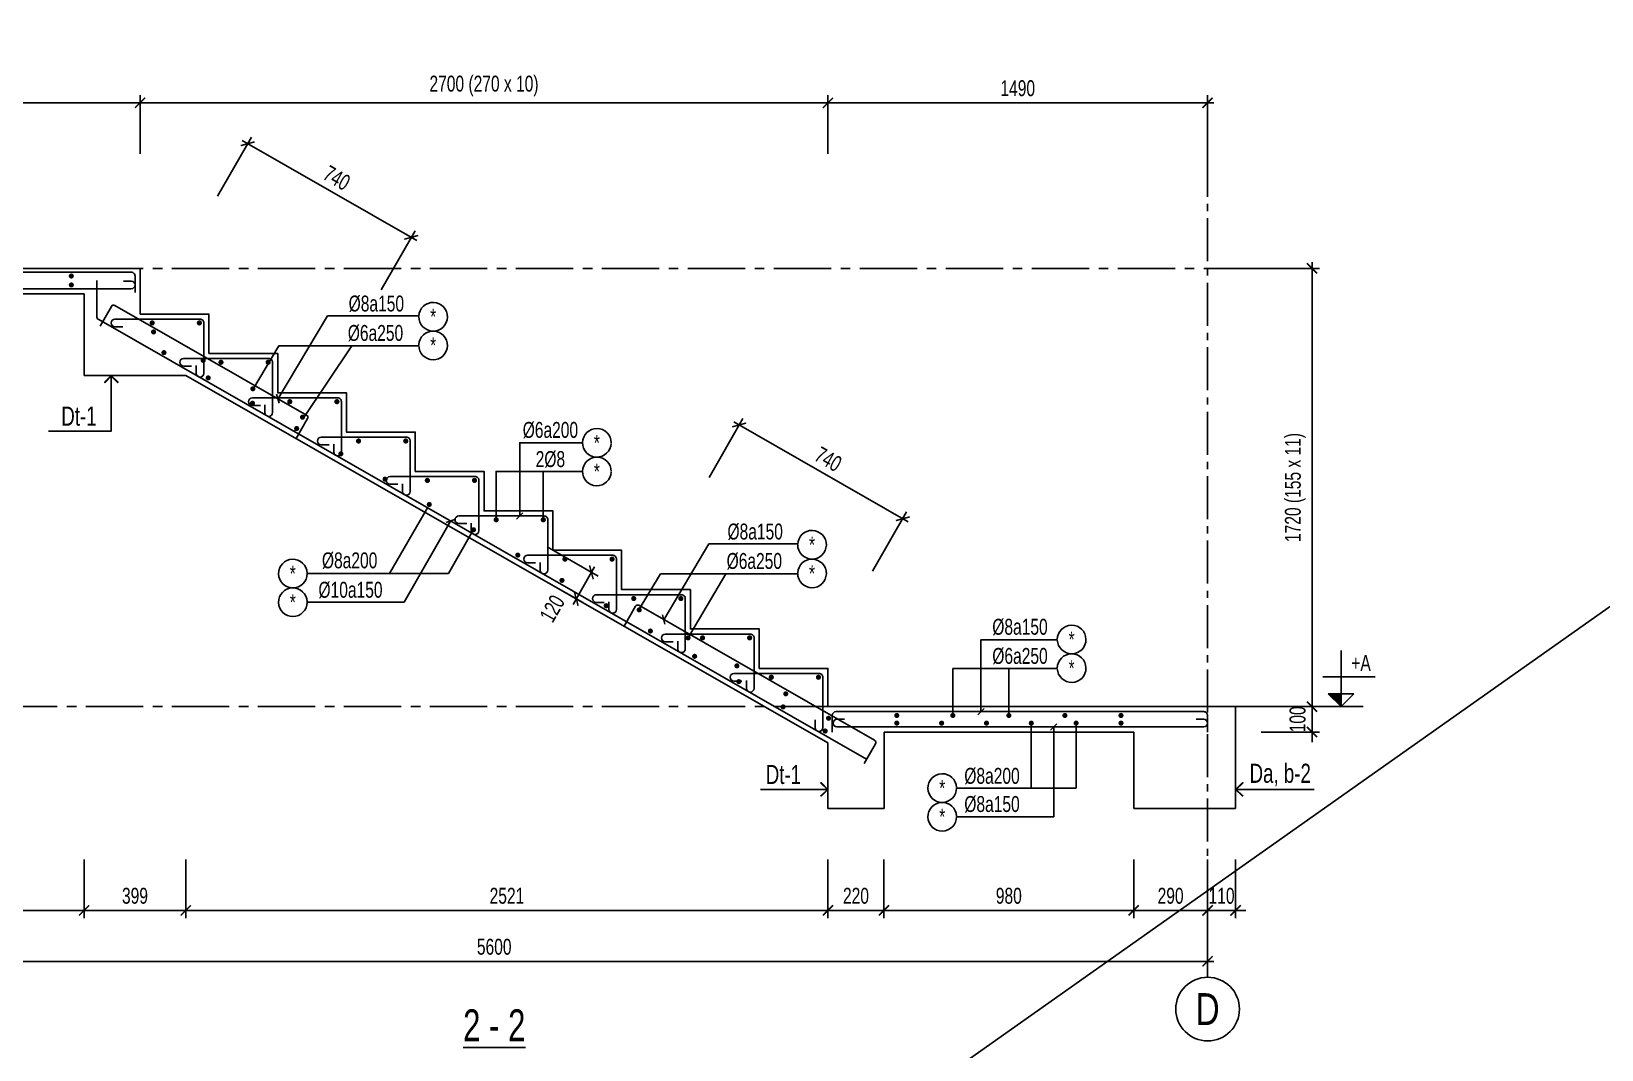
# Model space of a CAD drawing. Header units: millimetres. Extents: x -77370 to 109412, y -14880 to 214694.
# Drawn here: x 6216 to 18542, y 115940 to 123934 of the extents above; entities that cross this region are included whole.
import ezdxf
from ezdxf.enums import TextEntityAlignment as Align

# ---------------------------------------------------------------- set-up
doc = ezdxf.new("R2010")
doc.units = ezdxf.units.MM
doc.header["$LTSCALE"] = 300
doc.header["$MEASUREMENT"] = 0
doc.header["$PDMODE"] = 66
doc.linetypes.add('CENTER2', pattern=[1.125, 0.75, -0.125, 0.125, -0.125])
doc.layers.get('0').update_dxf_attribs({"linetype": 'CONTINUOUS'})
doc.layers.get('DEFPOINTS').update_dxf_attribs({"linetype": 'CONTINUOUS'})
for name, color, linetype in [('CDC.01.AXIS', 160, 'CENTER2'), ('CDC.02.DIM', 1, 'CONTINUOUS'), ('CDC.03.BORDER', 3, 'CONTINUOUS'), ('CDC.05.STEEL', 4, 'CONTINUOUS'), ('CDC.06.TEXT', 2, 'CONTINUOUS'), ('CDC.11.NOTE', 8, 'CONTINUOUS'), ('CDC.14.STEELNUM', 2, 'CONTINUOUS'), ('KCS_DIM', 1, 'CONTINUOUS'), ('KCS_SNODE', 6, 'CONTINUOUS')]:
    doc.layers.add(name, color=color, linetype=linetype)
doc.layers.add('KCS_Plotter', color=11, linetype='CONTINUOUS', plot=False)
doc.styles.add('KCS_BIGTEXT', font='arial.ttf', dxfattribs={"width": 0.7})
doc.styles.add('KCS_SMTEXT', font='arial.ttf', dxfattribs={"width": 0.7})
doc.styles.add('SMTEXT', font='arial.ttf', dxfattribs={"width": 0.7})
doc.dimstyles.new('KCS_DIM25', dxfattribs={"dimscale": 2, "dimtxt": 62.5, "dimasz": 40, "dimexe": 30, "dimexo": 0, "dimgap": 25, "dimtad": 1, "dimdec": 0, "dimlfac": 0.5, "dimzin": 13, "dimdsep": 46, "dimtxsty": 'KCS_SMTEXT', "dimblk": 'ARCHTICK', "dimcen": 0, "dimdle": 25, "dimclrd": 1, "dimclre": 1, "dimclrt": 2, "dimadec": 0, "dimazin": 0, "dimtfac": 1, "dimtdec": 0, "dimtix": 1, "dimtmove": 2, "dimatfit": 3, "dimfxl": 1, "dimtolj": 1, "dimtzin": 13, "dimarcsym": 0})

# ---------------------------------------------------------------- blocks, each defined once
blk = doc.blocks.new('_ArchTick')
at = {"color": 0, "linetype": 'ByBlock', "const_width": 0.15}
blk.add_lwpolyline([(-0.5, -0.5), (0.5, 0.5)], dxfattribs=at)
blk = doc.blocks.new('*D269')
at = {"layer": 'CDC.02.DIM', "color": 1, "lineweight": -2, "transparency": 16777216}
for p, q in [((15869, 122073), (16329, 122073)), ((16269, 122123), (16269, 118583)), ((15869, 118633), (16329, 118633))]:
    blk.add_line(p, q, dxfattribs=at)
at = {"layer": 'DEFPOINTS', "color": 0, "transparency": 16777216}
for p in [(15869, 122073, 0), (15869, 118633), (16269, 118633)]:
    blk.add_point(p, dxfattribs=at)
at = {"layer": 'CDC.02.DIM', "color": 1, "lineweight": -2, "transparency": 16777216, "xscale": 80, "yscale": 80, "zscale": 80}
for p, rotation in [((16269, 122073), 90), ((16269, 118633), 270)]:
    blk.add_blockref('_ArchTick', p, dxfattribs=dict(at, rotation=rotation))
at = {"layer": 'CDC.02.DIM', "color": 2, "transparency": 16777216, "insert": (16137, 120353), "char_height": 125, "attachment_point": 5, "rotation": 90, "style": 'KCS_SMTEXT'}
blk.add_mtext('\\A1;1720 (155 x 11)', dxfattribs=at)
blk = doc.blocks.new('*D270')
at = {"layer": 'CDC.02.DIM', "color": 1, "lineweight": -2, "transparency": 16777216}
for p, q in [((7069, 122973), (7069, 123433)), ((12469, 122973), (12469, 123433)), ((12519, 123373), (7019, 123373))]:
    blk.add_line(p, q, dxfattribs=at)
at = {"layer": 'DEFPOINTS', "color": 0, "transparency": 16777216}
for p in [(7069, 123373), (7069, 122973), (12469, 122973)]:
    blk.add_point(p, dxfattribs=at)
at = {"layer": 'CDC.02.DIM', "color": 1, "lineweight": -2, "transparency": 16777216, "xscale": 80, "yscale": 80, "zscale": 80, "rotation": 180}
blk.add_blockref('_ArchTick', (7069, 123373), dxfattribs=at)
at = {"layer": 'CDC.02.DIM', "color": 1, "lineweight": -2, "transparency": 16777216, "xscale": 80, "yscale": 80, "zscale": 80}
blk.add_blockref('_ArchTick', (12469, 123373), dxfattribs=at)
at = {"layer": 'CDC.02.DIM', "color": 2, "transparency": 16777216, "insert": (9769, 123505), "char_height": 125, "attachment_point": 5, "style": 'KCS_SMTEXT'}
blk.add_mtext('\\A1;2700 (270 x 10)', dxfattribs=at)
blk = doc.blocks.new('*D271')
at = {"layer": 'CDC.02.DIM', "color": 1, "lineweight": -2, "transparency": 16777216}
for p, q in [((4249, 122973), (4249, 123433)), ((7069, 122973), (7069, 123433)), ((7119, 123373), (4199, 123373))]:
    blk.add_line(p, q, dxfattribs=at)
at = {"layer": 'DEFPOINTS', "color": 0, "transparency": 16777216}
for p in [(4249, 123373), (4249, 122973), (7069, 122973)]:
    blk.add_point(p, dxfattribs=at)
at = {"layer": 'CDC.02.DIM', "color": 1, "lineweight": -2, "transparency": 16777216, "xscale": 80, "yscale": 80, "zscale": 80, "rotation": 180}
blk.add_blockref('_ArchTick', (4249, 123373), dxfattribs=at)
at = {"layer": 'CDC.02.DIM', "color": 1, "lineweight": -2, "transparency": 16777216, "xscale": 80, "yscale": 80, "zscale": 80}
blk.add_blockref('_ArchTick', (7069, 123373), dxfattribs=at)
at = {"layer": 'CDC.02.DIM', "color": 2, "transparency": 16777216, "insert": (5659, 123487), "char_height": 125, "attachment_point": 5, "style": 'KCS_SMTEXT'}
blk.add_mtext('\\A1;1410', dxfattribs=at)
blk = doc.blocks.new('*D272')
at = {"layer": 'CDC.02.DIM', "color": 1, "lineweight": -2, "transparency": 16777216}
for p, q in [((7678, 122639), (7944, 123104)), ((9242, 122292), (7870, 123077)), ((8962, 121904), (9228, 122369))]:
    blk.add_line(p, q, dxfattribs=at)
at = {"layer": 'DEFPOINTS', "color": 0, "transparency": 16777216}
for p in [(7914, 123052), (7678, 122639), (8962, 121904)]:
    blk.add_point(p, dxfattribs=at)
at = {"layer": 'CDC.02.DIM', "color": 1, "lineweight": -2, "transparency": 16777216, "xscale": 80, "yscale": 80, "zscale": 80}
for p, rotation in [((7914, 123052), 150.2135849573718), ((9198, 122317), 330.2135849573718)]:
    blk.add_blockref('_ArchTick', p, dxfattribs=dict(at, rotation=rotation))
at = {"layer": 'CDC.02.DIM', "color": 2, "transparency": 16777216, "insert": (8613, 122783), "char_height": 125, "attachment_point": 5, "rotation": 330.2136, "style": 'KCS_SMTEXT'}
blk.add_mtext('\\A1;740', dxfattribs=at)
blk = doc.blocks.new('*D273')
at = {"layer": 'CDC.02.DIM', "color": 1, "lineweight": -2, "transparency": 16777216}
for p, q in [((11536, 120431), (11802, 120896)), ((13100, 120084), (11729, 120869)), ((12820, 119696), (13086, 120161))]:
    blk.add_line(p, q, dxfattribs=at)
at = {"layer": 'DEFPOINTS', "color": 0, "transparency": 16777216}
for p in [(11772, 120844), (11536, 120431), (12820, 119696)]:
    blk.add_point(p, dxfattribs=at)
at = {"layer": 'CDC.02.DIM', "color": 1, "lineweight": -2, "transparency": 16777216, "xscale": 80, "yscale": 80, "zscale": 80}
for p, rotation in [((11772, 120844), 150.2135849573718), ((13057, 120108), 330.2135849573718)]:
    blk.add_blockref('_ArchTick', p, dxfattribs=dict(at, rotation=rotation))
at = {"layer": 'CDC.02.DIM', "color": 2, "transparency": 16777216, "insert": (12471, 120575), "char_height": 125, "attachment_point": 5, "rotation": 330.2136, "style": 'KCS_SMTEXT'}
blk.add_mtext('\\A1;740', dxfattribs=at)
blk = doc.blocks.new('*D274')
at = {"layer": 'CDC.02.DIM', "color": 1, "lineweight": -2, "transparency": 16777216}
for p, q in [((10264, 119886), (10664, 119657)), ((10637, 119731), (10468, 119435)), ((10145, 119678), (10545, 119449))]:
    blk.add_line(p, q, dxfattribs=at)
at = {"layer": 'DEFPOINTS', "color": 0, "transparency": 16777216}
for p in [(10264, 119886), (10145, 119678), (10493, 119479)]:
    blk.add_point(p, dxfattribs=at)
at = {"layer": 'CDC.02.DIM', "color": 1, "lineweight": -2, "transparency": 16777216, "xscale": 80, "yscale": 80, "zscale": 80}
for p, rotation in [((10612, 119687), 60.2135849540615), ((10493, 119479), 240.2135849540614)]:
    blk.add_blockref('_ArchTick', p, dxfattribs=dict(at, rotation=rotation))
at = {"layer": 'CDC.02.DIM', "color": 2, "transparency": 16777216, "insert": (10305, 119402), "char_height": 125, "attachment_point": 5, "rotation": 60.2136, "style": 'KCS_SMTEXT'}
blk.add_mtext('\\A1;120', dxfattribs=at)
blk = doc.blocks.new('*D275')
at = {"layer": 'CDC.02.DIM', "color": 1, "lineweight": -2, "transparency": 16777216}
for p, q in [((12469, 122973), (12469, 123433)), ((15449, 122973), (15449, 123433)), ((12419, 123373), (15499, 123373))]:
    blk.add_line(p, q, dxfattribs=at)
at = {"layer": 'DEFPOINTS', "color": 0, "transparency": 16777216}
for p in [(15449, 123373), (12469, 122973), (15449, 122973)]:
    blk.add_point(p, dxfattribs=at)
at = {"layer": 'CDC.02.DIM', "color": 1, "lineweight": -2, "transparency": 16777216, "xscale": 80, "yscale": 80, "zscale": 80, "rotation": 180}
blk.add_blockref('_ArchTick', (12469, 123373), dxfattribs=at)
at = {"layer": 'CDC.02.DIM', "color": 1, "lineweight": -2, "transparency": 16777216, "xscale": 80, "yscale": 80, "zscale": 80}
blk.add_blockref('_ArchTick', (15449, 123373), dxfattribs=at)
at = {"layer": 'CDC.02.DIM', "color": 2, "transparency": 16777216, "insert": (13959, 123487), "char_height": 125, "attachment_point": 5, "style": 'KCS_SMTEXT'}
blk.add_mtext('\\A1;1490', dxfattribs=at)
blk = doc.blocks.new('*D276')
at = {"layer": 'CDC.02.DIM', "color": 1, "lineweight": -2, "transparency": 16777216}
for p, q in [((7428, 117433), (7428, 116973)), ((12469, 117433), (12469, 116973)), ((7378, 117033), (12519, 117033))]:
    blk.add_line(p, q, dxfattribs=at)
at = {"layer": 'DEFPOINTS', "color": 0, "transparency": 16777216}
for p in [(7428, 117433), (12469, 117433), (12469, 117033)]:
    blk.add_point(p, dxfattribs=at)
at = {"layer": 'CDC.02.DIM', "color": 1, "lineweight": -2, "transparency": 16777216, "xscale": 80, "yscale": 80, "zscale": 80, "rotation": 180}
blk.add_blockref('_ArchTick', (7428, 117033), dxfattribs=at)
at = {"layer": 'CDC.02.DIM', "color": 1, "lineweight": -2, "transparency": 16777216, "xscale": 80, "yscale": 80, "zscale": 80}
blk.add_blockref('_ArchTick', (12469, 117033), dxfattribs=at)
at = {"layer": 'CDC.02.DIM', "color": 2, "transparency": 16777216, "insert": (9949, 117147), "char_height": 125, "attachment_point": 5, "style": 'KCS_SMTEXT'}
blk.add_mtext('\\A1;2521', dxfattribs=at)
blk = doc.blocks.new('*D277')
at = {"layer": 'CDC.02.DIM', "color": 1, "lineweight": -2, "transparency": 16777216}
for p, q in [((6629, 117433), (6629, 116973)), ((7428, 117433), (7428, 116973)), ((7478, 117033), (6579, 117033))]:
    blk.add_line(p, q, dxfattribs=at)
at = {"layer": 'DEFPOINTS', "color": 0, "transparency": 16777216}
for p in [(6629, 117433), (7428, 117433), (6629, 117033)]:
    blk.add_point(p, dxfattribs=at)
at = {"layer": 'CDC.02.DIM', "color": 1, "lineweight": -2, "transparency": 16777216, "xscale": 80, "yscale": 80, "zscale": 80, "rotation": 180}
blk.add_blockref('_ArchTick', (6629, 117033), dxfattribs=at)
at = {"layer": 'CDC.02.DIM', "color": 1, "lineweight": -2, "transparency": 16777216, "xscale": 80, "yscale": 80, "zscale": 80}
blk.add_blockref('_ArchTick', (7428, 117033), dxfattribs=at)
at = {"layer": 'CDC.02.DIM', "color": 2, "transparency": 16777216, "insert": (7029, 117147), "char_height": 125, "attachment_point": 5, "style": 'KCS_SMTEXT'}
blk.add_mtext('\\A1;399', dxfattribs=at)
blk = doc.blocks.new('*D278')
at = {"layer": 'CDC.02.DIM', "color": 1, "lineweight": -2, "transparency": 16777216}
for p, q in [((12469, 117433), (12469, 116973)), ((12909, 117433), (12909, 116973)), ((12959, 117033), (12419, 117033))]:
    blk.add_line(p, q, dxfattribs=at)
at = {"layer": 'DEFPOINTS', "color": 0, "transparency": 16777216}
for p in [(12469, 117433), (12909, 117433), (12469, 117033)]:
    blk.add_point(p, dxfattribs=at)
at = {"layer": 'CDC.02.DIM', "color": 1, "lineweight": -2, "transparency": 16777216, "xscale": 80, "yscale": 80, "zscale": 80, "rotation": 180}
blk.add_blockref('_ArchTick', (12469, 117033), dxfattribs=at)
at = {"layer": 'CDC.02.DIM', "color": 1, "lineweight": -2, "transparency": 16777216, "xscale": 80, "yscale": 80, "zscale": 80}
blk.add_blockref('_ArchTick', (12909, 117033), dxfattribs=at)
at = {"layer": 'CDC.02.DIM', "color": 2, "transparency": 16777216, "insert": (12689, 117147), "char_height": 125, "attachment_point": 5, "style": 'KCS_SMTEXT'}
blk.add_mtext('\\A1;220', dxfattribs=at)
blk = doc.blocks.new('*D279')
at = {"layer": 'CDC.02.DIM', "color": 1, "lineweight": -2, "transparency": 16777216}
for p, q in [((15449, 117433), (15449, 116973)), ((15669, 117433), (15669, 116973)), ((15449, 117033), (15369, 117033)), ((15449, 117033), (15669, 117033)), ((15669, 117033), (15749, 117033))]:
    blk.add_line(p, q, dxfattribs=at)
at = {"layer": 'DEFPOINTS', "color": 0, "transparency": 16777216}
for p in [(15449, 117433), (15669, 117433), (15669, 117033)]:
    blk.add_point(p, dxfattribs=at)
at = {"layer": 'CDC.02.DIM', "color": 1, "lineweight": -2, "transparency": 16777216, "xscale": 80, "yscale": 80, "zscale": 80}
blk.add_blockref('_ArchTick', (15449, 117033), dxfattribs=at)
at = {"layer": 'CDC.02.DIM', "color": 1, "lineweight": -2, "transparency": 16777216, "xscale": 80, "yscale": 80, "zscale": 80, "rotation": 180}
blk.add_blockref('_ArchTick', (15669, 117033), dxfattribs=at)
at = {"layer": 'CDC.02.DIM', "color": 2, "transparency": 16777216, "insert": (15559, 117147), "char_height": 125, "attachment_point": 5, "style": 'KCS_SMTEXT'}
blk.add_mtext('\\A1;110', dxfattribs=at)
blk = doc.blocks.new('*D280')
at = {"layer": 'CDC.02.DIM', "color": 1, "lineweight": -2, "transparency": 16777216}
for p, q in [((14869, 117433), (14869, 116973)), ((15449, 117433), (15449, 116973)), ((15499, 117033), (14819, 117033))]:
    blk.add_line(p, q, dxfattribs=at)
at = {"layer": 'DEFPOINTS', "color": 0, "transparency": 16777216}
for p in [(14869, 117433), (15449, 117433), (14869, 117033)]:
    blk.add_point(p, dxfattribs=at)
at = {"layer": 'CDC.02.DIM', "color": 1, "lineweight": -2, "transparency": 16777216, "xscale": 80, "yscale": 80, "zscale": 80, "rotation": 180}
blk.add_blockref('_ArchTick', (14869, 117033), dxfattribs=at)
at = {"layer": 'CDC.02.DIM', "color": 1, "lineweight": -2, "transparency": 16777216, "xscale": 80, "yscale": 80, "zscale": 80}
blk.add_blockref('_ArchTick', (15449, 117033), dxfattribs=at)
at = {"layer": 'CDC.02.DIM', "color": 2, "transparency": 16777216, "insert": (15159, 117147), "char_height": 125, "attachment_point": 5, "style": 'KCS_SMTEXT'}
blk.add_mtext('\\A1;290', dxfattribs=at)
blk = doc.blocks.new('*D283')
at = {"layer": 'CDC.02.DIM', "color": 1, "lineweight": -2, "transparency": 16777216}
for p, q in [((12909, 117433), (12909, 116973)), ((14869, 117433), (14869, 116973)), ((14919, 117033), (12859, 117033))]:
    blk.add_line(p, q, dxfattribs=at)
at = {"layer": 'DEFPOINTS', "color": 0, "transparency": 16777216}
for p in [(12909, 117433, 0), (14869, 117433, 0), (12909, 117033)]:
    blk.add_point(p, dxfattribs=at)
at = {"layer": 'CDC.02.DIM', "color": 1, "lineweight": -2, "transparency": 16777216, "xscale": 80, "yscale": 80, "zscale": 80, "rotation": 180}
blk.add_blockref('_ArchTick', (12909, 117033), dxfattribs=at)
at = {"layer": 'CDC.02.DIM', "color": 1, "lineweight": -2, "transparency": 16777216, "xscale": 80, "yscale": 80, "zscale": 80}
blk.add_blockref('_ArchTick', (14869, 117033), dxfattribs=at)
at = {"layer": 'CDC.02.DIM', "color": 2, "transparency": 16777216, "insert": (13889, 117147), "char_height": 125, "attachment_point": 5, "style": 'KCS_SMTEXT'}
blk.add_mtext('\\A1;980', dxfattribs=at)
blk = doc.blocks.new('*D285')
at = {"layer": 'CDC.02.DIM', "color": 1, "lineweight": -2, "transparency": 16777216}
for p, q in [((4689, 117433), (4689, 116973)), ((6629, 117433), (6629, 116973)), ((4639, 117033), (6679, 117033))]:
    blk.add_line(p, q, dxfattribs=at)
at = {"layer": 'DEFPOINTS', "color": 0, "transparency": 16777216}
for p in [(4689, 117433), (6629, 117433), (6629, 117033)]:
    blk.add_point(p, dxfattribs=at)
at = {"layer": 'CDC.02.DIM', "color": 1, "lineweight": -2, "transparency": 16777216, "xscale": 80, "yscale": 80, "zscale": 80, "rotation": 180}
blk.add_blockref('_ArchTick', (4689, 117033), dxfattribs=at)
at = {"layer": 'CDC.02.DIM', "color": 1, "lineweight": -2, "transparency": 16777216, "xscale": 80, "yscale": 80, "zscale": 80}
blk.add_blockref('_ArchTick', (6629, 117033), dxfattribs=at)
at = {"layer": 'CDC.02.DIM', "color": 2, "transparency": 16777216, "insert": (5659, 117147), "char_height": 125, "attachment_point": 5, "style": 'KCS_SMTEXT'}
blk.add_mtext('\\A1;970', dxfattribs=at)
blk = doc.blocks.new('ThepBacThang 2')
at = {"layer": 'CDC.05.STEEL'}
blk.add_lwpolyline([(100, -405), (100, -465, -1), (40, -465), (40, -70, -0.414214), (70, -40), (738, -40, -1), (738, -100), (676, -100)], format="xyb", dxfattribs=at)
at = {"layer": 'KCS_SNODE', "const_width": 20}
for points in [[(70, -61, -1), (80, -79, -1)], [(440, -61, -1), (450, -79, -1)]]:
    blk.add_lwpolyline(points, format="xyb", close=True, dxfattribs=at)
blk = doc.blocks.new('*D288')
at = {"layer": 'CDC.02.DIM', "color": 1, "lineweight": -2, "transparency": 16777216}
for p, q in [((16269, 118633), (16269, 118713)), ((15869, 118633), (16329, 118633)), ((16269, 118433), (16269, 118633)), ((15869, 118433), (16329, 118433)), ((16269, 118433), (16269, 118353))]:
    blk.add_line(p, q, dxfattribs=at)
at = {"layer": 'DEFPOINTS', "color": 0, "transparency": 16777216}
for p in [(15869, 118633, 0), (16269, 118633), (15869, 118433, 0)]:
    blk.add_point(p, dxfattribs=at)
at = {"layer": 'CDC.02.DIM', "color": 1, "lineweight": -2, "transparency": 16777216, "xscale": 80, "yscale": 80, "zscale": 80}
for p, rotation in [((16269, 118633), 270), ((16269, 118433), 90)]:
    blk.add_blockref('_ArchTick', p, dxfattribs=dict(at, rotation=rotation))
at = {"layer": 'CDC.02.DIM', "color": 2, "transparency": 16777216, "insert": (16156, 118533), "char_height": 125, "attachment_point": 5, "rotation": 90, "style": 'KCS_SMTEXT'}
blk.add_mtext('\\A1;100', dxfattribs=at)
blk = doc.blocks.new('*D290')
at = {"layer": 'CDC.02.DIM', "color": 1, "lineweight": -2, "transparency": 16777216}
for p, q in [((4249, 117433), (4249, 116573)), ((15449, 117433), (15449, 116573)), ((15499, 116633), (4199, 116633))]:
    blk.add_line(p, q, dxfattribs=at)
at = {"layer": 'DEFPOINTS', "color": 0, "transparency": 16777216}
for p in [(4249, 117433, 0), (15449, 117433, 0), (4249, 116633)]:
    blk.add_point(p, dxfattribs=at)
at = {"layer": 'CDC.02.DIM', "color": 1, "lineweight": -2, "transparency": 16777216, "xscale": 80, "yscale": 80, "zscale": 80, "rotation": 180}
blk.add_blockref('_ArchTick', (4249, 116633), dxfattribs=at)
at = {"layer": 'CDC.02.DIM', "color": 1, "lineweight": -2, "transparency": 16777216, "xscale": 80, "yscale": 80, "zscale": 80}
blk.add_blockref('_ArchTick', (15449, 116633), dxfattribs=at)
at = {"layer": 'CDC.02.DIM', "color": 2, "transparency": 16777216, "insert": (9849, 116747), "char_height": 125, "attachment_point": 5, "style": 'KCS_SMTEXT'}
blk.add_mtext('\\A1;5600', dxfattribs=at)
blk = doc.blocks.new('_Axis name')
at = {"layer": 'KCS_DIM'}
blk.add_line((0, 2.5), (0, 0), dxfattribs=at)
blk.add_circle((0, 7.5), 5, dxfattribs=at)
at = {"layer": 'KCS_DIM', "color": 4, "style": 'KCS_BIGTEXT', "width": 0.75}
blk.add_attdef('.', text='', height=5, dxfattribs=at).set_placement((0, 7.5), align=Align.MIDDLE)

msp = doc.modelspace()

# ---------------------------------------------------------------- linework, layer by layer
at = {"layer": 'CDC.01.AXIS', "ltscale": 1.5}
msp.add_line((15449.4, 122973.2), (15449.4, 117433.2, 0), dxfattribs=at)
at = {"layer": 'CDC.01.AXIS', "ltscale": 2}
for p, q in [((15869.4, 122073.2), (4049.4, 122073.2)), ((15869.4, 118633.2), (4049.4, 118633.2))]:
    msp.add_line(p, q, dxfattribs=at)
at = {"layer": 'CDC.02.DIM', "color": 1, "linetype": 'ByBlock'}
for p, q in [((16497.6, 118633.3, 0), (16497.6, 119074.4, 0)), ((16765.6, 118866.8, 0), (16353.8, 118866.8, 0)), ((16598.3, 118733.9, 0), (16397, 118733.9, 0)), ((16497.6, 118633.3, 0), (16397, 118733.9, 0)), ((16497.6, 118633.3, 0), (16598.3, 118733.9, 0)), ((16670.9, 118633.3, 0), (16324.4, 118633.3, 0))]:
    msp.add_line(p, q, dxfattribs=at)
at = {"layer": 'CDC.02.DIM'}
msp.add_solid([(16397, 118733.9, 0), (16497.6, 118633.3, 0), (16497.6, 118733.9, 0)], dxfattribs=at)
at = {"layer": 'CDC.03.BORDER'}
for p, q in [((7069.4, 122073.2, 0), (4249.4, 122073.2, 0)), ((7069.4, 122073.2, 0), (7069.4, 121715.1, 0)), ((7428.2, 121233.2, 0), (6629.4, 121233.2, 0)), ((12469.4, 118347.7, 0), (7428.2, 121233.2, 0)), ((12469.4, 118633.2, 0), (15669.4, 118633.2, 0)), ((15669.4, 117833.2, 0), (15669.4, 118633.2, 0)), ((12909.4, 118433.2, 0), (14869.4, 118433.2, 0)), ((12909.4, 117833.2, 0), (12909.4, 118433.2, 0)), ((14869.4, 117833.2, 0), (14869.4, 118433.2, 0)), ((12469.4, 117833.2, 0), (12909.4, 117833.2, 0)), ((14869.4, 117833.2, 0), (15669.4, 117833.2, 0))]:
    msp.add_line(p, q, dxfattribs=at)
at = {"layer": 'CDC.03.BORDER', "elevation": 0}
for points in [[(4249.4, 122073.2), (4249.4, 121333.2), (4689.4, 121333.2), (4689.4, 121873.2), (6629.4, 121873.2), (6629.4, 121233.2)], [(12469.4, 118633.2), (12469.4, 118933.3), (11929.4, 118933.3), (11929.4, 119242.4), (11389.4, 119242.4), (11389.4, 119551.5), (10849.4, 119551.5), (10849.4, 119860.6), (10309.4, 119860.6), (10309.4, 120169.7), (9769.4, 120169.7), (9769.4, 120478.8), (9229.4, 120478.8), (9229.4, 120787.9), (8689.4, 120787.9), (8689.4, 121097), (8149.4, 121097), (8149.4, 121406.1), (7609.4, 121406.1), (7609.4, 121715.1), (7069.4, 121715.1)], [(12469.4, 118347.7), (12469.4, 117833.2)]]:
    msp.add_lwpolyline(points, dxfattribs=at)
at = {"layer": 'CDC.05.STEEL', "elevation": 0}
for points in [[(7029.4, 121883.2), (7029.4, 122013.2, 0.4142137), (6999.4, 122043.2), (4319.4, 122043.2, 0.4142132), (4289.4, 122013.2), (4289.4, 121883.2)], [(6939.4, 121973.2), (6999.4, 121973.2, -1), (6999.4, 121913.2), (4319.3, 121913.2, -1), (4319.3, 121973.2), (4379.3, 121973.2)], [(15449.4, 118433.2), (15449.4, 118563.2, 0.4142137), (15419.4, 118593.2), (12533.3, 118593.2, 0.4142132), (12503.3, 118563.2), (12503.3, 118433.2)], [(12599.4, 118533.2), (12539.4, 118533.2, 1), (12539.4, 118473.2), (15419.4, 118473.2, 1), (15419.4, 118533.2), (15359.4, 118533.2)]]:
    msp.add_lwpolyline(points, format="xyb", dxfattribs=at)
at = {"layer": 'CDC.05.STEEL', "color": 4, "elevation": 0}
for points in [[(12772.5, 118220.3), (6744.1, 121670.9, -0.2689483), (6729, 121696.9), (6729, 121977.4)], [(8294.3, 120737.5), (8383.7, 120893.7, 0.4142136), (8376.3, 120921), (6871.5, 121782.3, 0.4142136), (6844.3, 121774.9), (6754.8, 121618.7)], [(12752.6, 118185.6), (12842, 118341.8, 0.4142136), (12834.6, 118369.1), (10984.8, 119428, 0.4142136), (10957.5, 119420.5), (10868.1, 119264.3)]]:
    msp.add_lwpolyline(points, format="xyb", dxfattribs=at)
at = {"layer": 'CDC.11.NOTE'}
for p, q in [((8539.3, 121701.9, 0), (8151.3, 121047.7, 0)), ((9257.8, 121701.9, 0), (8539.3, 121701.9, 0)), ((8140.8, 121086.4, 0), (8160.4, 121014, 0)), ((9506, 120090, 0), (9141, 119452.2, 0)), ((9673.2, 119998.8, 0), (9489.1, 119677.2, 0)), ((11535, 119911.8), (11180.4, 119313.9)), ((12231.7, 119911.8), (11535, 119911.8)), ((9489.1, 119677.2, 0), (8380.4, 119677.2, 0)), ((11155.3, 119674), (10979.4, 119385.7)), ((12231.5, 119674), (11155.3, 119674)), ((9141, 119452.2, 0), (8380.4, 119452.2, 0)), ((11169.9, 119352.5, 0), (11189.6, 119280.2, 0)), ((14269.4, 118933.2), (13449.4, 118933.2)), ((13449.4, 118933.2), (13449.4, 118563.2, 0)), ((13889.4, 118933.2), (13889.4, 118563.2, 0))]:
    msp.add_line(p, q, dxfattribs=at)
at = {"layer": 'CDC.11.NOTE', "elevation": 0}
for points in [[(9257.6, 121464.1), (8157.1, 121464.1), (7952, 121118.3)], [(8730.7, 121464.1), (8348.4, 120896)], [(6843.3, 121233.2), (6790.3, 121180.2), (6793.8, 121176.7), (6843.3, 121228.2), (6892.8, 121176.7), (6896.4, 121180.2), (6843.3, 121233.2), (6843.3, 120796.4), (6350, 120796.4)], [(6843.3, 121233.2), (6790.3, 121180.2), (6793.8, 121176.7), (6843.3, 121228.2), (6892.8, 121176.7), (6896.4, 121180.2), (6843.3, 121233.2), (6843.3, 120796.4), (6350, 120796.4)], [(8301.1, 120825.5), (8284.4, 120800.8)], [(10542.4, 120703.8), (10049.4, 120703.8), (10049.4, 120129.7)], [(10542.4, 120478.8), (9864.4, 120478.8), (9864.4, 120099.7)], [(10234.4, 120478.8), (10234.4, 120109.7)], [(9324.5, 120193.9), (9028.2, 119677.2)], [(9473.1, 120078.1), (9539, 120101.9)], [(10024.7, 120104.9), (10074.2, 120154.4)], [(11668, 119674), (11365.5, 119164)], [(13669.4, 118593.2), (13669.4, 119158.2), (14269.4, 119158.2)], [(13644.7, 118568.5), (13694.2, 118618)], [(13478.6, 117993.2), (14417.4, 117993.2), (14417.4, 118503.2)], [(13478.6, 117768.2), (14241.4, 117768.2), (14241.4, 118473.2)], [(14065.4, 117999.2), (14065.4, 118503.2)], [(14216.7, 118448.5), (14266.2, 118498)], [(12469.4, 117983.2), (12416.4, 117930.2), (12412.9, 117933.7), (12464.4, 117983.2), (12412.9, 118032.7), (12416.4, 118036.3), (12469.4, 117983.2), (11940.5, 117983.2)], [(15669.4, 117983.2), (15722.5, 117930.2), (15726, 117933.7), (15674.4, 117983.2), (15726, 118032.7), (15722.5, 118036.3), (15669.4, 117983.2), (16286.8, 117983.2)]]:
    msp.add_lwpolyline(points, dxfattribs=at)
at = {"layer": 'CDC.14.STEELNUM', "color": 8}
for centre, start, end in [((9370, 121693.6, 0), 180, 177.70756), ((9370, 121468.6, 0), 180, 177.70756), ((10654.9, 120703.8, 0), 0, 357.70756), ((10654.9, 120478.8, 0), 0, 357.70756), ((12343.9, 119903.5), 180, 177.70756), ((8267.9, 119677.2, 0), 2.29244, 0), ((12343.9, 119678.5), 180, 177.70756), ((8267.9, 119452.2, 0), 2.29244, 0), ((14381.9, 119159.7, 0), 182.29244, 180), ((14381.9, 118934.7, 0), 182.29244, 180), ((13366.1, 117993.2, 0), 2.29244, 0), ((13366.1, 117768.2, 0), 2.29244, 0)]:
    msp.add_arc(centre, 112.5, start, end, dxfattribs=at)
at = {"layer": 'KCS_Plotter'}
msp.add_line((0, 106277), (42050, 135977), dxfattribs=at)
at = {"layer": 'KCS_SNODE', "const_width": 20, "elevation": 0}
for points in [[(6535.1, 122021.2, -1), (6523.1, 122005.2, -1)], [(6535.4, 121935.2, 1), (6523.4, 121951.2, 1)], [(7168.6, 121581.8, 1), (7181.3, 121566.4, 1)], [(7246.8, 121413.7, -1), (7266.5, 121410.6, -1)], [(7558.3, 121358.8, 1), (7571, 121343.3, 1)], [(7593.9, 121215, -1), (7613.7, 121211.8, -1)], [(7948, 121135.7, 1), (7960.7, 121120.2, 1)], [(7941.1, 121016.2, -1), (7960.8, 121013.1, -1)], [(8337.7, 120912.7, 1), (8350.4, 120897.2, 1)], [(8288.2, 120817.5, -1), (8308, 120814.4, -1)], [(8635.4, 120618.8, -1), (8655.1, 120615.7, -1)], [(8982.5, 120420.1, -1), (9002.3, 120417, -1)], [(9329.7, 120221.4, -1), (9349.4, 120218.3, -1)], [(9676.8, 120022.7, -1), (9696.6, 120019.6, -1)], [(10024, 119824, -1), (10043.7, 119820.9, -1)], [(10371.1, 119625.3, -1), (10390.9, 119622.2, -1)], [(10718.3, 119426.6, -1), (10738.1, 119423.5, -1)], [(10980.9, 119399.7, 1), (10993.6, 119384.3, 1)], [(11065.4, 119227.9, -1), (11085.2, 119224.8, -1)], [(11364.5, 119180.2, 1), (11377.1, 119164.7, 1)], [(11412.6, 119029.2, -1), (11432.4, 119026.1, -1)], [(11748, 118960.6, 1), (11760.7, 118945.1, 1)], [(11759.8, 118830.5, -1), (11779.5, 118827.4, -1)], [(12131.6, 118741, 1), (12144.3, 118725.6, 1)], [(12106.9, 118631.8, -1), (12126.7, 118628.7, -1)], [(13003.4, 118571.2, 1), (13015.4, 118555.2, 1)], [(13443.4, 118571.2, 1), (13455.4, 118555.2, 1)], [(13883.4, 118571.2, 1), (13895.4, 118555.2, 1)], [(14323.4, 118571.2, 1), (14335.4, 118555.2, 1)], [(14763.4, 118571.2, 1), (14775.4, 118555.2, 1)], [(12437, 118442.8, -1), (12456.8, 118439.7, -1)], [(12467.5, 118548.8, 1), (12480.1, 118533.4, 1)], [(13003.4, 118495.2, -1), (13015.4, 118511.2, -1)], [(13355.4, 118495.2, -1), (13367.4, 118511.2, -1)], [(13707.4, 118495.2, -1), (13719.4, 118511.2, -1)], [(14059.4, 118495.2, -1), (14071.4, 118511.2, -1)], [(14411.4, 118495.2, -1), (14423.4, 118511.2, -1)], [(14763.4, 118495.2, -1), (14775.4, 118511.2, -1)]]:
    msp.add_lwpolyline(points, format="xyb", close=True, dxfattribs=at)

# ---------------------------------------------------------------- block references
at = {"layer": 'CDC.02.DIM'}
ref = msp.add_blockref('_Axis name', (15449.4, 116633.2, 0), dxfattribs=dict(at, xscale=-50, yscale=50, zscale=50, rotation=180))
ref.add_attrib('.', 'D', dxfattribs={"layer": 'KCS_DIM', "color": 4, "height": 250, "style": 'KCS_BIGTEXT', "width": 0.75}).set_placement((15449.4, 116258.2, 0), align=Align.MIDDLE)
at = {"layer": 'CDC.05.STEEL', "xscale": -1}
for p in [(7609.4, 121715.1, 0), (8149.4, 121406.1, 0), (8689.4, 121097, 0), (9229.4, 120787.9, 0), (9769.4, 120478.8, 0), (10309.4, 120169.7, 0), (10849.4, 119860.6, 0), (11389.4, 119551.5, 0), (11929.4, 119242.4, 0), (12469.4, 118933.3, 0)]:
    msp.add_blockref('ThepBacThang 2', p, dxfattribs=at)

# ---------------------------------------------------------------- texts
at = {"layer": 'CDC.02.DIM', "color": 2, "linetype": 'ByBlock', "style": 'KCS_SMTEXT', "width": 0.7}
msp.add_text('+A', height=125, dxfattribs=at).set_placement((16577.5, 118913.5, 0))
at = {"layer": 'CDC.06.TEXT', "color": 2, "linetype": 'ByBlock', "style": 'KCS_SMTEXT', "width": 0.7}
for s, p in [('%%C8a150', (8923.8, 121797.7, 0)), ('%%C6a250', (8917, 121566.7, 0)), ('%%C8a150', (11897.7, 120007.6)), ('%%C6a250', (11890.9, 119776.6))]:
    msp.add_text(s, height=125, rotation=360, dxfattribs=at).set_placement(p, align=Align.MIDDLE)
at = {"layer": 'CDC.06.TEXT', "width": 0.7}
for s, style, p in [('Dt-1', 'KCS_SMTEXT', (6589.1, 120912.6)), ('Dt-1', 'KCS_SMTEXT', (6589.1, 120912.6)), ('Dt-1', 'SMTEXT', (12119.4, 118099.5, 0)), ('Da, b-2', 'SMTEXT', (16019.4, 118099.5, 0))]:
    msp.add_text(s, height=150, dxfattribs=dict(at, style=style)).set_placement(p, align=Align.MIDDLE)
at = {"layer": 'CDC.06.TEXT', "color": 2, "linetype": 'ByBlock', "style": 'KCS_SMTEXT', "width": 0.7}
for s, p in [('%%C6a200', (10290.2, 120805.4)), ('2%%C8', (10290.2, 120576.6)), ('%%C8a200', (8714.1, 119781.3, 0)), ('%%C10a150', (8720.9, 119550.3, 0)), ('%%C8a150', (13976.6, 119259.8)), ('%%C6a250', (13976.6, 119031.1)), ('%%C8a200', (13756.9, 118089.6, 0)), ('%%C8a150', (13756.9, 117868.4, 0))]:
    msp.add_text(s, height=125, dxfattribs=at).set_placement(p, align=Align.MIDDLE)
at = {"layer": 'CDC.06.TEXT', "color": 4, "linetype": 'ByBlock', "style": 'KCS_SMTEXT', "width": 0.7}
msp.add_text('%%U2 - 2', height=250, dxfattribs=at).set_placement((9849.4, 116133.2, 0), align=Align.MIDDLE)
at = {"layer": 'CDC.14.STEELNUM', "linetype": 'ByBlock', "style": 'KCS_SMTEXT', "width": 0.7}
for p in [(9370, 121693.6, 0), (9370, 121468.6, 0), (12343.9, 119903.5), (12343.9, 119678.5)]:
    msp.add_text('*', height=125, rotation=360, dxfattribs=at).set_placement(p, align=Align.MIDDLE)
at = {"layer": 'CDC.14.STEELNUM', "linetype": 'ByBlock', "style": 'KCS_SMTEXT'}
for width, p in [(0.7, (10654.9, 120703.8, 0)), (0.7, (10654.9, 120478.8, 0)), (0.7, (8267.9, 119677.2, 0)), (0.7, (8267.9, 119452.2, 0)), (0.7, (14381.9, 119159.7, 0)), (0.65, (14381.9, 118934.7, 0)), (0.7, (13366.1, 117993.2, 0)), (0.7, (13366.1, 117768.2, 0))]:
    msp.add_text('*', height=125, dxfattribs=dict(at, width=width)).set_placement(p, align=Align.MIDDLE)

# ---------------------------------------------------------------- dimensions: what is measured, and where the dimension line sits
at = {"layer": 'CDC.02.DIM'}
dim = msp.add_linear_dim(base=(7069.4, 123373.2), p1=(12469.4, 122973.2), p2=(7069.4, 122973.2), text='<> (270 x 10)', dimstyle='KCS_DIM25', dxfattribs=at)
dim.commit()
dim.dimension.update_dxf_attribs({"geometry": '*D270', "text_midpoint": (9769.4, 123505.2)})
for base, p1, p2, picture, middle in [((4249.4, 123373.2), (7069.4, 122973.2), (4249.4, 122973.2), '*D271', (5659.4, 123487.1)), ((6629.5, 117033.2, 0), (7428.2, 117433.2, 0), (6629.5, 117433.2, 0), '*D277', (7028.9, 117147.1, 0)), ((12469.4, 117033.2, 0), (12909.4, 117433.2, 0), (12469.4, 117433.2, 0), '*D278', (12689.4, 117147.1, 0)), ((14869.4, 117033.2, 0), (15449.4, 117433.2, 0), (14869.4, 117433.2, 0), '*D280', (15159.4, 117147.1, 0))]:
    dim = msp.add_linear_dim(base=base, p1=p1, p2=p2, dimstyle='KCS_DIM25', dxfattribs=at)
    dim.commit()
    dim.dimension.update_dxf_attribs({"geometry": picture, "text_midpoint": middle})
for base, p1, p2, angle, picture, middle in [((15449.4, 123373.2), (12469.4, 122973.2), (15449.4, 122973.2), 180, '*D275', (13959.4, 123487.1)), ((7913.8, 123052.1, 0), (8962, 121904.1, 0), (7677.6, 122639.3, 0), 150.21358, '*D272', (8612.6, 122783.3, 0)), ((11772.1, 120843.7, 0), (12820.3, 119695.7, 0), (11535.8, 120430.9, 0), 150.21358, '*D273', (12470.8, 120574.9, 0)), ((16269.4, 118633.2), (15869.4, 118433.2, 0), (15869.4, 118633.2, 0), 90, '*D288', (16155.6, 118533.2)), ((4249.5, 116633.2, 0), (15449.4, 117433.2, 0), (4249.5, 117433.2, 0), 180, '*D290', (9849.4, 116747.1, 0)), ((6629.5, 117033.2), (4689.5, 117433.2), (6629.5, 117433.2), 180, '*D285', (5659.5, 117147.1)), ((12469.4, 117033.2, 0), (7428.2, 117433.2, 0), (12469.4, 117433.2, 0), 180, '*D276', (9948.8, 117147.1, 0)), ((12909.4, 117033.2), (14869.4, 117433.2, 0), (12909.4, 117433.2, 0), 180, '*D283', (13889.4, 117147.1)), ((15669.4, 117033.2, 0), (15449.4, 117433.2, 0), (15669.4, 117433.2, 0), 180, '*D279', (15559.4, 117147.1, 0))]:
    dim = msp.add_linear_dim(base=base, p1=p1, p2=p2, angle=angle, dimstyle='KCS_DIM25', dxfattribs=at)
    dim.commit()
    dim.dimension.update_dxf_attribs({"geometry": picture, "text_midpoint": middle})
dim = msp.add_linear_dim(base=(16269.4, 118633.2, 0), p1=(15869.4, 122073.2), p2=(15869.4, 118633.2, 0), angle=90, text='<> (155 x 11)', dimstyle='KCS_DIM25', dxfattribs=at)
dim.commit()
dim.dimension.update_dxf_attribs({"geometry": '*D269', "text_midpoint": (16137.5, 120353.2, 0)})
dim = msp.add_linear_dim(base=(10493.2, 119478.9, 0), p1=(10264.5, 119886.3, 0), p2=(10145.2, 119678.1, 0), angle=60.21358, dimstyle='KCS_DIM25', dxfattribs=at)
dim.commit()
dim.dimension.update_dxf_attribs({"geometry": '*D274', "text_midpoint": (10305, 119401.8, 0), "dimtype": 160})

doc.saveas('drawing.dxf')
